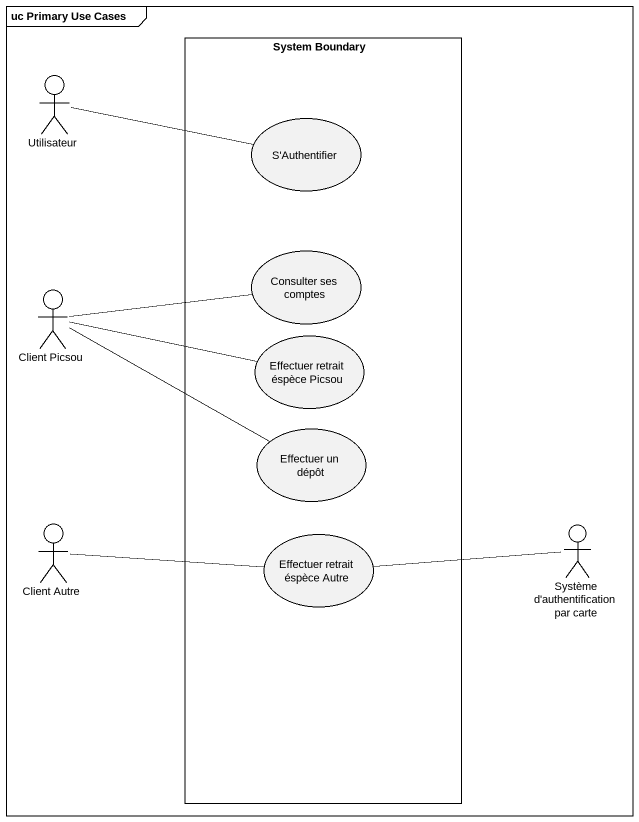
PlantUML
@startuml
mainframe uc Primary Use Cases
rectangle "System Boundary" as System_Boundary {
  usecase "S'Authentifier" as S_Authentifier
  usecase "Consulter ses comptes" as Consulter_ses_comptes
  usecase "Effectuer retrait éspèce Picsou" as Effectuer_retrait_éspèce
  usecase "Effectuer un dépôt" as Effectuer_un_dépôt
  usecase "Effectuer retrait éspèce Autre" as Effectuer_retrait_éspèce_2
}
actor Utilisateur
actor "Client Picsou" as Client_Picsou
actor "Client Autre" as Client_Autre
actor "Système d'authentification par carte" as Système_d_authentification
Utilisateur -right- S_Authentifier
Client_Picsou -right- Consulter_ses_comptes
Client_Picsou -right- Effectuer_retrait_éspèce
Client_Picsou -right- Effectuer_un_dépôt
Client_Autre -right- Effectuer_retrait_éspèce_2
Effectuer_retrait_éspèce_2 -right- Système_d_authentification
@enduml
